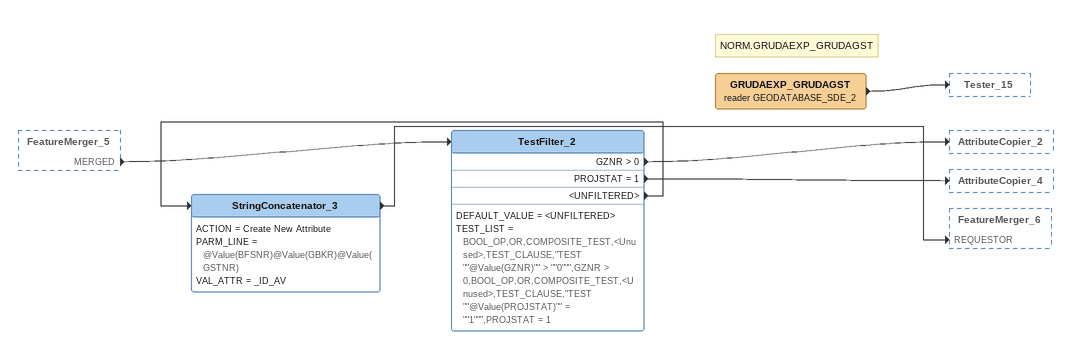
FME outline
FeatureMerger_5 [outside]
    MERGED -> TestFilter_2
TestFilter_2
    DEFAULT_VALUE = <UNFILTERED>
    TEST_LIST = BOOL_OP,OR,COMPOSITE_TEST,<Unused>,TEST_CLAUSE,"TEST ""@Value(GZNR)"" > ""0""",GZNR > 0,BOOL_OP,OR,COMPOSITE_TEST,<Unused>,TEST_CLAUSE,"TEST ""@Value(PROJSTAT)"" = ""1""",PROJSTAT = 1
    GZNR > 0 -> AttributeCopier_2
    PROJSTAT = 1 -> AttributeCopier_4
    <UNFILTERED> -> StringConcatenator_3
StringConcatenator_3
    ACTION = Create New Attribute
    PARM_LINE = @Value(BFSNR)@Value(GBKR)@Value(GSTNR)
    VAL_ATTR = _ID_AV
    -> FeatureMerger_6 [REQUESTOR]
Note: NORM.GRUDAEXP_GRUDAGST
GRUDAEXP_GRUDAGST (reader GEODATABASE_SDE_2)
    -> Tester_15
